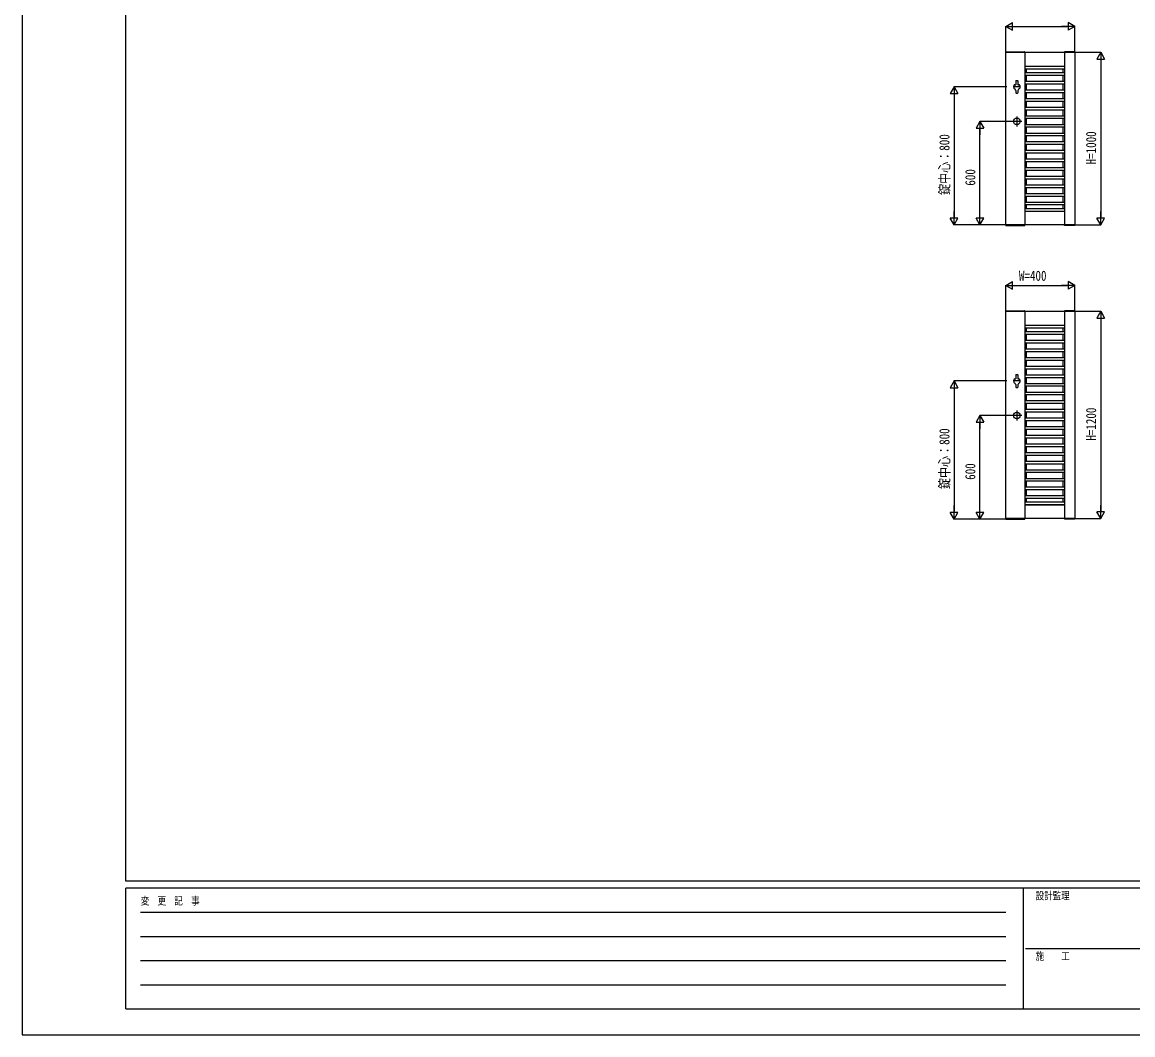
# Model space of a CAD drawing. Units: millimetres, scale not verified. Extents: x -8410 to 8410, y -5940 to 5940.
# Drawn here: x -8410 to -1974, y -5940 to -76 of the extents above; entities that cross this region are included whole.
import ezdxf
from ezdxf.enums import TextEntityAlignment as Align

# ---------------------------------------------------------------- set-up
doc = ezdxf.new("R2010")
doc.units = ezdxf.units.MM
doc.header["$LTSCALE"] = 30
for name, color, linetype in [('0-2_YKK_A1', 4, 'Continuous'), ('0-3_YKK_D', 6, 'Continuous'), ('0-4_YKK_ZWAK', 7, 'Continuous')]:
    doc.layers.add(name, color=color, linetype=linetype)
doc.styles.add('ＭＳ ゴシック', font='')
doc.styles.get('ＭＳ ゴシック').set_extended_font_data('MS Gothic')

msp = doc.modelspace()

# ---------------------------------------------------------------- linework, layer by layer
at = {"layer": '0-2_YKK_A1'}
for p, q in [((-2710.33, -247.45), (-2710.46, -250)), ((-2710.46, -250), (-2599.46, -250)), ((-2709.33, -246.5), (-2600.59, -246.5)), ((-2599.96, -250), (-2599.96, -1250)), ((-2599.59, -247.45), (-2599.46, -250)), ((-2370.33, -247.45), (-2370.46, -250)), ((-2309.46, -250), (-2370.46, -250)), ((-2369.96, -250), (-2369.96, -1250)), ((-2310.59, -246.5), (-2369.33, -246.5)), ((-2309.59, -247.45), (-2309.46, -250)), ((-2599.96, -330), (-2369.96, -330)), ((-2599.96, -330.8), (-2369.96, -330.8)), ((-2599.96, -345.8), (-2369.96, -345.8)), ((-2599.96, -367.5), (-2369.96, -367.5)), ((-2599.96, -382.5), (-2369.96, -382.5)), ((-2591.16, -330), (-2591.16, -330.8)), ((-2591.16, -345.8), (-2591.16, -367.5)), ((-2591.16, -382.5), (-2591.16, -417.5)), ((-2378.76, -330), (-2378.76, -330.8)), ((-2378.76, -345.8), (-2378.76, -367.5)), ((-2378.76, -382.5), (-2378.76, -417.5)), ((-2623.96, -450), (-2667.96, -450)), ((-2663.46, -443), (-2663.46, -457)), ((-2658.46, -438), (-2651.21, -438)), ((-2651.21, -414.5), (-2651.21, -438)), ((-2649.21, -412.5), (-2642.71, -412.5)), ((-2640.71, -414.5), (-2640.71, -438)), ((-2640.71, -438), (-2633.46, -438)), ((-2628.46, -443), (-2628.46, -457)), ((-2599.96, -417.5), (-2369.96, -417.5)), ((-2599.96, -432.5), (-2369.96, -432.5)), ((-2591.16, -432.5), (-2591.16, -467.5)), ((-2378.76, -432.5), (-2378.76, -467.5)), ((-2651.21, -470.84), (-2651.21, -485.5)), ((-2649.21, -487.5), (-2642.71, -487.5)), ((-2640.71, -470.84), (-2640.71, -485.5)), ((-2599.96, -467.5), (-2369.96, -467.5)), ((-2599.96, -482.5), (-2369.96, -482.5)), ((-2591.16, -482.5), (-2591.16, -517.5)), ((-2378.76, -482.5), (-2378.76, -517.5)), ((-2599.96, -517.5), (-2369.96, -517.5)), ((-2599.96, -532.5), (-2369.96, -532.5)), ((-2599.96, -567.5), (-2369.96, -567.5)), ((-2591.16, -532.5), (-2591.16, -567.5)), ((-2378.76, -532.5), (-2378.76, -567.5)), ((-2645.96, -621), (-2645.96, -679)), ((-2599.96, -582.5), (-2369.96, -582.5)), ((-2599.96, -617.5), (-2369.96, -617.5)), ((-2599.96, -632.5), (-2369.96, -632.5)), ((-2591.16, -582.5), (-2591.16, -617.5)), ((-2591.16, -632.5), (-2591.16, -667.5)), ((-2378.76, -582.5), (-2378.76, -617.5)), ((-2378.76, -632.5), (-2378.76, -667.5)), ((-2616.96, -650), (-2674.96, -650)), ((-2599.96, -667.5), (-2369.96, -667.5)), ((-2599.96, -682.5), (-2369.96, -682.5)), ((-2591.16, -682.5), (-2591.16, -717.5)), ((-2378.76, -682.5), (-2378.76, -717.5)), ((-2599.96, -717.5), (-2369.96, -717.5)), ((-2599.96, -732.5), (-2369.96, -732.5)), ((-2599.96, -767.5), (-2369.96, -767.5)), ((-2591.16, -732.5), (-2591.16, -767.5)), ((-2378.76, -732.5), (-2378.76, -767.5)), ((-2599.96, -782.5), (-2369.96, -782.5)), ((-2599.96, -817.5), (-2369.96, -817.5)), ((-2599.96, -832.5), (-2369.96, -832.5)), ((-2591.16, -782.5), (-2591.16, -817.5)), ((-2591.16, -832.5), (-2591.16, -867.5)), ((-2378.76, -782.5), (-2378.76, -817.5)), ((-2378.76, -832.5), (-2378.76, -867.5)), ((-2599.96, -867.5), (-2369.96, -867.5)), ((-2599.96, -882.5), (-2369.96, -882.5)), ((-2591.16, -882.5), (-2591.16, -917.5)), ((-2378.76, -882.5), (-2378.76, -917.5)), ((-2599.96, -917.5), (-2369.96, -917.5)), ((-2599.96, -932.5), (-2369.96, -932.5)), ((-2591.16, -932.5), (-2591.16, -967.5)), ((-2378.76, -932.5), (-2378.76, -967.5)), ((-2599.96, -967.5), (-2369.96, -967.5)), ((-2599.96, -982.5), (-2369.96, -982.5)), ((-2599.96, -1017.5), (-2369.96, -1017.5)), ((-2591.16, -982.5), (-2591.16, -1017.5)), ((-2378.76, -982.5), (-2378.76, -1017.5)), ((-2599.96, -1032.5), (-2369.96, -1032.5)), ((-2599.96, -1067.5), (-2369.96, -1067.5)), ((-2599.96, -1082.5), (-2369.96, -1082.5)), ((-2591.16, -1032.5), (-2591.16, -1067.5)), ((-2591.16, -1082.5), (-2591.16, -1117.5)), ((-2378.76, -1032.5), (-2378.76, -1067.5)), ((-2378.76, -1082.5), (-2378.76, -1117.5)), ((-2599.96, -1117.5), (-2369.96, -1117.5)), ((-2599.96, -1132.5), (-2369.96, -1132.5)), ((-2599.96, -1154.2), (-2369.96, -1154.2)), ((-2591.16, -1132.5), (-2591.16, -1154.2)), ((-2378.76, -1132.5), (-2378.76, -1154.2)), ((-2599.96, -1169.2), (-2369.96, -1169.2)), ((-2599.96, -1170), (-2369.96, -1170)), ((-2591.16, -1169.2), (-2591.16, -1170)), ((-2378.76, -1169.2), (-2378.76, -1170)), ((-2710.46, -1250), (-2599.46, -1250)), ((-2710.33, -1252.55), (-2710.46, -1250)), ((-2709.33, -1253.5), (-2600.59, -1253.5)), ((-2599.59, -1252.55), (-2599.46, -1250)), ((-2309.46, -1250), (-2370.46, -1250)), ((-2370.33, -1252.55), (-2370.46, -1250)), ((-2310.59, -1253.5), (-2369.33, -1253.5)), ((-2309.59, -1252.55), (-2309.46, -1250)), ((-2710.33, -1747.45), (-2710.46, -1750)), ((-2710.46, -1750), (-2599.46, -1750)), ((-2709.33, -1746.5), (-2600.59, -1746.5)), ((-2599.96, -1750), (-2599.96, -2950)), ((-2599.59, -1747.45), (-2599.46, -1750)), ((-2370.33, -1747.45), (-2370.46, -1750)), ((-2309.46, -1750), (-2370.46, -1750)), ((-2369.96, -1750), (-2369.96, -2950)), ((-2310.59, -1746.5), (-2369.33, -1746.5)), ((-2309.59, -1747.45), (-2309.46, -1750)), ((-2599.96, -1830), (-2369.96, -1830)), ((-2599.96, -1830.8), (-2369.96, -1830.8)), ((-2599.96, -1845.8), (-2369.96, -1845.8)), ((-2591.16, -1830), (-2591.16, -1830.8)), ((-2591.16, -1845.8), (-2591.16, -1867.5)), ((-2378.76, -1830), (-2378.76, -1830.8)), ((-2378.76, -1845.8), (-2378.76, -1867.5)), ((-2599.96, -1867.5), (-2369.96, -1867.5)), ((-2599.96, -1882.5), (-2369.96, -1882.5)), ((-2599.96, -1917.5), (-2369.96, -1917.5)), ((-2591.16, -1882.5), (-2591.16, -1917.5)), ((-2378.76, -1882.5), (-2378.76, -1917.5)), ((-2599.96, -1932.5), (-2369.96, -1932.5)), ((-2599.96, -1967.5), (-2369.96, -1967.5)), ((-2599.96, -1982.5), (-2369.96, -1982.5)), ((-2591.16, -1932.5), (-2591.16, -1967.5)), ((-2591.16, -1982.5), (-2591.16, -2017.5)), ((-2378.76, -1932.5), (-2378.76, -1967.5)), ((-2378.76, -1982.5), (-2378.76, -2017.5)), ((-2599.96, -2017.5), (-2369.96, -2017.5)), ((-2599.96, -2032.5), (-2369.96, -2032.5)), ((-2591.16, -2032.5), (-2591.16, -2067.5)), ((-2378.76, -2032.5), (-2378.76, -2067.5)), ((-2651.21, -2118), (-2651.21, -2141.5)), ((-2649.21, -2116), (-2642.71, -2116)), ((-2640.71, -2118), (-2640.71, -2141.5)), ((-2599.96, -2067.5), (-2369.96, -2067.5)), ((-2599.96, -2082.5), (-2369.96, -2082.5)), ((-2599.96, -2117.5), (-2369.96, -2117.5)), ((-2591.16, -2082.5), (-2591.16, -2117.5)), ((-2378.76, -2082.5), (-2378.76, -2117.5)), ((-2623.96, -2153.5), (-2667.96, -2153.5)), ((-2663.46, -2146.5), (-2663.46, -2160.5)), ((-2658.46, -2141.5), (-2651.21, -2141.5)), ((-2651.21, -2174.34), (-2651.21, -2189)), ((-2640.71, -2141.5), (-2633.46, -2141.5)), ((-2640.71, -2174.34), (-2640.71, -2189)), ((-2628.46, -2146.5), (-2628.46, -2160.5)), ((-2599.96, -2132.5), (-2369.96, -2132.5)), ((-2599.96, -2167.5), (-2369.96, -2167.5)), ((-2599.96, -2182.5), (-2369.96, -2182.5)), ((-2591.16, -2132.5), (-2591.16, -2167.5)), ((-2591.16, -2182.5), (-2591.16, -2217.5)), ((-2378.76, -2132.5), (-2378.76, -2167.5)), ((-2378.76, -2182.5), (-2378.76, -2217.5)), ((-2649.21, -2191), (-2642.71, -2191)), ((-2599.96, -2217.5), (-2369.96, -2217.5)), ((-2599.96, -2232.5), (-2369.96, -2232.5)), ((-2591.16, -2232.5), (-2591.16, -2267.5)), ((-2378.76, -2232.5), (-2378.76, -2267.5)), ((-2599.96, -2267.5), (-2369.96, -2267.5)), ((-2599.96, -2282.5), (-2369.96, -2282.5)), ((-2591.16, -2282.5), (-2591.16, -2317.5)), ((-2378.76, -2282.5), (-2378.76, -2317.5)), ((-2616.96, -2353.5), (-2674.96, -2353.5)), ((-2645.96, -2324.5), (-2645.96, -2382.5)), ((-2599.96, -2317.5), (-2369.96, -2317.5)), ((-2599.96, -2332.5), (-2369.96, -2332.5)), ((-2599.96, -2367.5), (-2369.96, -2367.5)), ((-2591.16, -2332.5), (-2591.16, -2367.5)), ((-2378.76, -2332.5), (-2378.76, -2367.5)), ((-2599.96, -2382.5), (-2369.96, -2382.5)), ((-2599.96, -2417.5), (-2369.96, -2417.5)), ((-2599.96, -2432.5), (-2369.96, -2432.5)), ((-2591.16, -2382.5), (-2591.16, -2417.5)), ((-2591.16, -2432.5), (-2591.16, -2467.5)), ((-2378.76, -2382.5), (-2378.76, -2417.5)), ((-2378.76, -2432.5), (-2378.76, -2467.5)), ((-2599.96, -2467.5), (-2369.96, -2467.5)), ((-2599.96, -2482.5), (-2369.96, -2482.5)), ((-2591.16, -2482.5), (-2591.16, -2517.5)), ((-2378.76, -2482.5), (-2378.76, -2517.5)), ((-2599.96, -2517.5), (-2369.96, -2517.5)), ((-2599.96, -2532.5), (-2369.96, -2532.5)), ((-2599.96, -2567.5), (-2369.96, -2567.5)), ((-2591.16, -2532.5), (-2591.16, -2567.5)), ((-2378.76, -2532.5), (-2378.76, -2567.5)), ((-2599.96, -2582.5), (-2369.96, -2582.5)), ((-2599.96, -2617.5), (-2369.96, -2617.5)), ((-2599.96, -2632.5), (-2369.96, -2632.5)), ((-2591.16, -2582.5), (-2591.16, -2617.5)), ((-2591.16, -2632.5), (-2591.16, -2667.5)), ((-2378.76, -2582.5), (-2378.76, -2617.5)), ((-2378.76, -2632.5), (-2378.76, -2667.5)), ((-2599.96, -2667.5), (-2369.96, -2667.5)), ((-2599.96, -2682.5), (-2369.96, -2682.5)), ((-2591.16, -2682.5), (-2591.16, -2717.5)), ((-2378.76, -2682.5), (-2378.76, -2717.5)), ((-2599.96, -2717.5), (-2369.96, -2717.5)), ((-2599.96, -2732.5), (-2369.96, -2732.5)), ((-2591.16, -2732.5), (-2591.16, -2767.5)), ((-2378.76, -2732.5), (-2378.76, -2767.5)), ((-2599.96, -2767.5), (-2369.96, -2767.5)), ((-2599.96, -2782.5), (-2369.96, -2782.5)), ((-2599.96, -2817.5), (-2369.96, -2817.5)), ((-2591.16, -2782.5), (-2591.16, -2817.5)), ((-2378.76, -2782.5), (-2378.76, -2817.5)), ((-2599.96, -2832.5), (-2369.96, -2832.5)), ((-2599.96, -2854.2), (-2369.96, -2854.2)), ((-2599.96, -2869.2), (-2369.96, -2869.2)), ((-2599.96, -2870), (-2369.96, -2870)), ((-2591.16, -2832.5), (-2591.16, -2854.2)), ((-2591.16, -2869.2), (-2591.16, -2870)), ((-2378.76, -2832.5), (-2378.76, -2854.2)), ((-2378.76, -2869.2), (-2378.76, -2870)), ((-2710.46, -2950), (-2599.46, -2950)), ((-2710.33, -2952.55), (-2710.46, -2950)), ((-2709.33, -2953.5), (-2600.59, -2953.5)), ((-2599.59, -2952.55), (-2599.46, -2950)), ((-2309.46, -2950), (-2370.46, -2950)), ((-2370.33, -2952.55), (-2370.46, -2950)), ((-2310.59, -2953.5), (-2369.33, -2953.5)), ((-2309.59, -2952.55), (-2309.46, -2950))]:
    msp.add_line(p, q, dxfattribs=at)
for points in [[(-2709.96, -250), (-2309.96, -250), (-2309.96, -1250), (-2709.96, -1250)], [(-2709.96, -1750), (-2309.96, -1750), (-2309.96, -2950), (-2709.96, -2950)]]:
    msp.add_lwpolyline(points, close=True, dxfattribs=at)
for centre in [(-2645.96, -650), (-2645.96, -2353.5)]:
    msp.add_circle(centre, 19, dxfattribs=at)
for centre, radius, start, end in [((-2709.33, -247.5), 1, 90, 177), ((-2600.59, -247.5), 1, 3, 90), ((-2369.33, -247.5), 1, 90, 177), ((-2310.59, -247.5), 1, 3, 90), ((-2658.46, -443), 5, 90, 180), ((-2649.21, -414.5), 2, 90, 180), ((-2642.71, -414.5), 2, 0, 90), ((-2633.46, -443), 5, 0, 90), ((-2658.46, -457), 5, 180, 270), ((-2645.96, -459.56), 12.5, 191.55262, 245.16541), ((-2649.21, -485.5), 2, 180, 270), ((-2642.71, -485.5), 2, 270, 0), ((-2645.96, -459.5), 12.5, 294.83459, 348.44738), ((-2645.96, -459.56), 12.5, 294.83459, 348.44738), ((-2633.46, -457), 5, 270, 0), ((-2709.33, -1252.5), 1, 183, 270), ((-2600.59, -1252.5), 1, 270, 357), ((-2369.33, -1252.5), 1, 183, 270), ((-2310.59, -1252.5), 1, 270, 357), ((-2709.33, -1747.5), 1, 90, 177), ((-2600.59, -1747.5), 1, 3, 90), ((-2369.33, -1747.5), 1, 90, 177), ((-2310.59, -1747.5), 1, 3, 90), ((-2649.21, -2118), 2, 90, 180), ((-2642.71, -2118), 2, 0, 90), ((-2658.46, -2146.5), 5, 90, 180), ((-2658.46, -2160.5), 5, 180, 270), ((-2645.96, -2163.06), 12.5, 191.55262, 245.16541), ((-2645.96, -2163), 12.5, 294.83459, 348.44738), ((-2645.96, -2163.06), 12.5, 294.83459, 348.44738), ((-2633.46, -2146.5), 5, 0, 90), ((-2633.46, -2160.5), 5, 270, 0), ((-2649.21, -2189), 2, 180, 270), ((-2642.71, -2189), 2, 270, 0), ((-2709.33, -2952.5), 1, 183, 270), ((-2600.59, -2952.5), 1, 270, 357), ((-2369.33, -2952.5), 1, 183, 270), ((-2310.59, -2952.5), 1, 270, 357)]:
    msp.add_arc(centre, radius, start, end, dxfattribs=at)
at = {"layer": '0-3_YKK_D'}
for p, q in [((-2709.96, -100), (-2670.99, -77.5)), ((-2709.96, -248), (-2709.96, -99)), ((-2709.96, -100), (-2670.99, -122.5)), ((-2709.96, -100), (-2632.02, -100)), ((-2670.99, -122.5), (-2670.99, -77.5)), ((-2664.96, -100), (-2354.96, -100)), ((-2309.96, -100), (-2387.9, -100)), ((-2309.96, -100), (-2348.93, -77.5)), ((-2348.93, -77.5), (-2348.93, -122.5)), ((-2309.96, -100), (-2348.93, -122.5)), ((-2309.96, -248), (-2309.96, -99)), ((-2307.96, -250), (-2158.96, -250)), ((-2159.96, -250), (-2182.46, -288.97)), ((-2159.96, -250), (-2137.46, -288.97)), ((-2159.96, -250), (-2159.96, -327.94)), ((-2182.46, -288.97), (-2137.46, -288.97)), ((-2159.96, -295), (-2159.96, -1205)), ((-3009.96, -450), (-3032.46, -488.97)), ((-2704.46, -450), (-3010.96, -450)), ((-3009.96, -450), (-2987.46, -488.97)), ((-3009.96, -450), (-3009.96, -527.94)), ((-3032.46, -488.97), (-2987.46, -488.97)), ((-3009.96, -495), (-3009.96, -1205)), ((-2859.96, -650), (-2882.46, -688.97)), ((-2882.46, -688.97), (-2837.46, -688.97)), ((-2676.96, -650), (-2860.96, -650)), ((-2859.96, -650), (-2837.46, -688.97)), ((-2859.96, -650), (-2859.96, -727.94)), ((-2859.96, -1205), (-2859.96, -695)), ((-3009.96, -1250), (-3032.46, -1211.03)), ((-2987.46, -1211.03), (-3032.46, -1211.03)), ((-3009.96, -1250), (-3009.96, -1172.06)), ((-3009.96, -1250), (-2987.46, -1211.03)), ((-2859.96, -1250), (-2882.46, -1211.03)), ((-2837.46, -1211.03), (-2882.46, -1211.03)), ((-2859.96, -1250), (-2859.96, -1172.06)), ((-2859.96, -1250), (-2837.46, -1211.03)), ((-2159.96, -1250), (-2182.46, -1211.03)), ((-2137.46, -1211.03), (-2182.46, -1211.03)), ((-2159.96, -1250), (-2159.96, -1172.06)), ((-2159.96, -1250), (-2137.46, -1211.03)), ((-2711.96, -1250), (-3010.96, -1250)), ((-2711.96, -1250), (-2860.96, -1250)), ((-2307.96, -1250), (-2158.96, -1250)), ((-2709.96, -1600), (-2670.99, -1577.5)), ((-2709.96, -1748), (-2709.96, -1599)), ((-2709.96, -1600), (-2670.99, -1622.5)), ((-2709.96, -1600), (-2632.02, -1600)), ((-2670.99, -1622.5), (-2670.99, -1577.5)), ((-2664.96, -1600), (-2354.96, -1600)), ((-2309.96, -1600), (-2387.9, -1600)), ((-2309.96, -1600), (-2348.93, -1577.5)), ((-2348.93, -1577.5), (-2348.93, -1622.5)), ((-2309.96, -1600), (-2348.93, -1622.5)), ((-2309.96, -1748), (-2309.96, -1599)), ((-2307.96, -1750), (-2158.96, -1750)), ((-2159.96, -1750), (-2182.46, -1788.97)), ((-2182.46, -1788.97), (-2137.46, -1788.97)), ((-2159.96, -1750), (-2137.46, -1788.97)), ((-2159.96, -1750), (-2159.96, -1827.94)), ((-2159.96, -1795), (-2159.96, -2905)), ((-3009.96, -2153.5), (-3032.46, -2192.47)), ((-2704.46, -2153.5), (-3010.96, -2153.5)), ((-3009.96, -2153.5), (-2987.46, -2192.47)), ((-3009.96, -2153.5), (-3009.96, -2231.44)), ((-3032.46, -2192.47), (-2987.46, -2192.47)), ((-3009.96, -2198.5), (-3009.96, -2908.5)), ((-2859.96, -2353.5), (-2882.46, -2392.47)), ((-2676.96, -2353.5), (-2860.96, -2353.5)), ((-2859.96, -2353.5), (-2837.46, -2392.47)), ((-2859.96, -2353.5), (-2859.96, -2431.44)), ((-2882.46, -2392.47), (-2837.46, -2392.47)), ((-2859.96, -2908.5), (-2859.96, -2398.5)), ((-3009.96, -2953.5), (-3009.96, -2875.56)), ((-2859.96, -2953.5), (-2859.96, -2875.56)), ((-2159.96, -2950), (-2159.96, -2872.06)), ((-3009.96, -2953.5), (-3032.46, -2914.53)), ((-2987.46, -2914.53), (-3032.46, -2914.53)), ((-2711.96, -2953.5), (-3010.96, -2953.5)), ((-3009.96, -2953.5), (-2987.46, -2914.53)), ((-2859.96, -2953.5), (-2882.46, -2914.53)), ((-2837.46, -2914.53), (-2882.46, -2914.53)), ((-2711.96, -2953.5), (-2860.96, -2953.5)), ((-2859.96, -2953.5), (-2837.46, -2914.53)), ((-2307.96, -2950), (-2158.96, -2950)), ((-2159.96, -2950), (-2182.46, -2911.03)), ((-2137.46, -2911.03), (-2182.46, -2911.03)), ((-2159.96, -2950), (-2137.46, -2911.03))]:
    msp.add_line(p, q, dxfattribs=at)
at = {"layer": '0-4_YKK_ZWAK'}
for p, q in [((-7809.96, -5050), (-7809.96, 5550)), ((7790.04, -5050), (-7809.96, -5050)), ((-2609.96, -5090), (-7809.96, -5090)), ((-7809.96, -5790), (-7809.96, -5090)), ((-2609.96, -5090), (-2609.96, -5790)), ((-9.96, -5090), (-2609.96, -5090)), ((-7724.96, -5230), (-2709.96, -5230)), ((-7724.96, -5370), (-2709.96, -5370)), ((-2594.96, -5440), (-9.96, -5440)), ((-7724.96, -5510), (-2709.96, -5510)), ((-7724.96, -5650), (-2709.96, -5650)), ((-7809.96, -5790), (-2609.96, -5790)), ((-2609.96, -5790), (-9.96, -5790))]:
    msp.add_line(p, q, dxfattribs=at)
msp.add_lwpolyline([(-8410, -5940), (8410, -5940), (8410, 5940), (-8410, 5940)], close=True, dxfattribs=at)

# ---------------------------------------------------------------- texts
at = {"layer": '0-3_YKK_D', "style": 'ＭＳ ゴシック', "width": 0.8}
for s, p in [('錠中心：800', (-3018.96, -1076.13)), ('H=1000', (-2168.96, -899.33)), ('600', (-2868.96, -1022.53)), ('H=1200', (-2168.96, -2499.33)), ('錠中心：800', (-3018.96, -2779.63)), ('600', (-2868.96, -2726.03))]:
    msp.add_text(s, height=58.65, rotation=90, dxfattribs=at).set_placement(p, align=Align.BOTTOM_LEFT)
msp.add_text('W=400', height=58.65, dxfattribs=at).set_placement((-2633.69, -1591), align=Align.BOTTOM_LEFT)
at = {"layer": '0-4_YKK_ZWAK', "style": 'ＭＳ ゴシック', "width": 0.8}
for s, p in [('変  更  記  事', (-7722.62, -5200)), ('設計監理', (-2536.63, -5170)), ('施\u3000\u3000工', (-2536.63, -5520))]:
    msp.add_text(s, height=43.99, dxfattribs=at).set_placement(p, align=Align.BOTTOM_LEFT)

doc.saveas('drawing.dxf')
